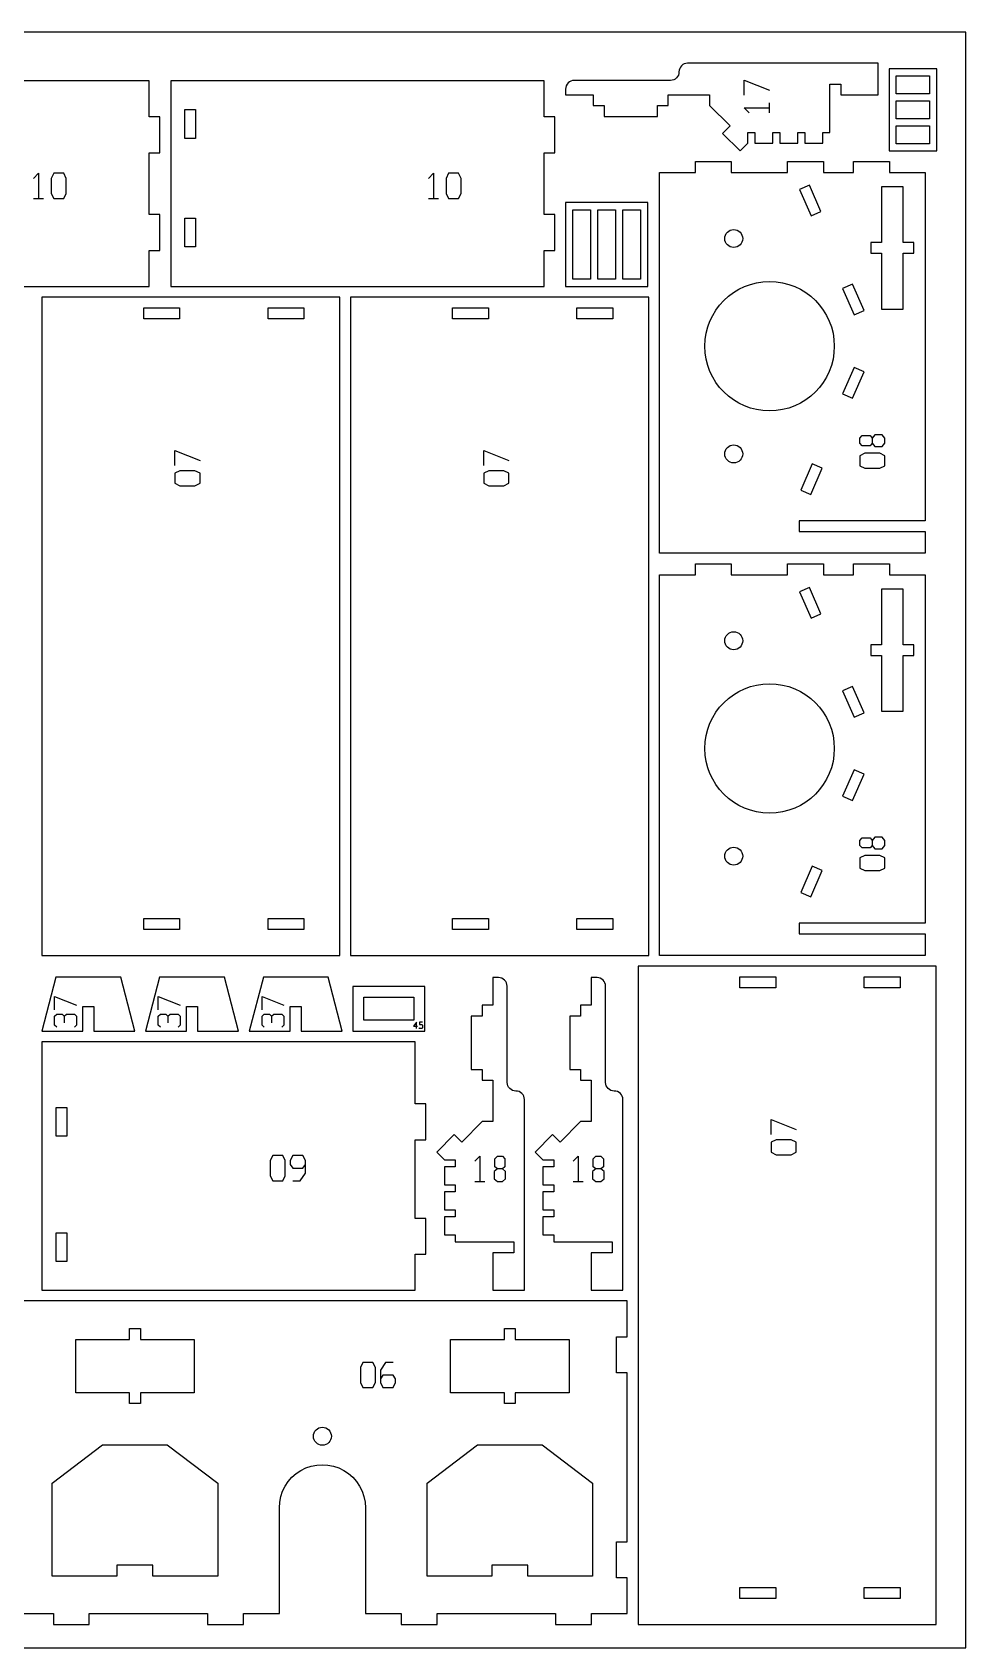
# Model space of a CAD drawing. Header units: millimetres. Extents: x 0 to 450, y 0 to 450.
# Drawn here: x 190 to 450, y 0 to 450 of the extents above; entities that cross this region are included whole.
import ezdxf

# ---------------------------------------------------------------- set-up
doc = ezdxf.new("R2010")
doc.units = ezdxf.units.MM
for name, color, linetype in [('CUT', 1, 'Continuous'), ('ENGRAVE', 5, 'Continuous'), ('SHEET', 8, 'Continuous')]:
    doc.layers.add(name, color=color, linetype=linetype)

msp = doc.modelspace()

# ---------------------------------------------------------------- linework, layer by layer
at = {"layer": 'CUT'}
for p, q in [((371.62, 441.22), (371.21, 440.99)), ((372.07, 441.35), (371.62, 441.22)), ((372.54, 441.4), (372.07, 441.35)), ((425.64, 441.4), (372.54, 441.4)), ((425.64, 432.59), (425.64, 441.4)), ((340.5, 436.54), (340.05, 436.4)), ((340.97, 436.59), (340.5, 436.54)), ((367.74, 436.59), (340.97, 436.59)), ((368.21, 436.63), (367.74, 436.59)), ((368.66, 436.77), (368.21, 436.63)), ((369.08, 436.99), (368.66, 436.77)), ((369.44, 437.29), (369.08, 436.99)), ((369.74, 437.65), (369.44, 437.29)), ((369.96, 438.07), (369.74, 437.65)), ((370.1, 438.52), (369.96, 438.07)), ((370.14, 438.99), (370.1, 438.52)), ((370.19, 439.47), (370.14, 438.99)), ((370.14, 439), (370.14, 438.99)), ((370.33, 439.92), (370.19, 439.47)), ((370.55, 440.33), (370.33, 439.92)), ((370.85, 440.7), (370.55, 440.33)), ((371.21, 440.99), (370.85, 440.7)), ((441.93, 439.85), (428.64, 439.85)), ((428.64, 439.85), (428.64, 416.97)), ((430.64, 437.85), (439.93, 437.85)), ((430.64, 432.89), (430.64, 437.85)), ((439.93, 437.85), (439.93, 432.89)), ((441.93, 416.97), (441.93, 439.85)), ((222.56, 436.47), (118.55, 436.47)), ((222.56, 426.47), (222.56, 436.47)), ((228.56, 436.47), (228.56, 379.22)), ((332.56, 436.47), (228.56, 436.47)), ((332.56, 426.47), (332.56, 436.47)), ((338.61, 434.66), (338.57, 434.19)), ((338.57, 434.19), (338.57, 432.59)), ((338.57, 432.59), (346.27, 432.59)), ((338.75, 435.11), (338.61, 434.66)), ((338.97, 435.52), (338.75, 435.11)), ((339.27, 435.88), (338.97, 435.52)), ((339.63, 436.18), (339.27, 435.88)), ((340.05, 436.4), (339.63, 436.18)), ((346.27, 432.59), (346.27, 429.59)), ((367.14, 432.59), (378.63, 432.59)), ((367.14, 429.59), (367.14, 432.59)), ((378.63, 432.59), (378.63, 429.59)), ((412.19, 435.59), (415.19, 435.59)), ((412.19, 422.11), (412.19, 435.59)), ((415.19, 435.59), (415.19, 432.59)), ((415.19, 432.59), (425.64, 432.59)), ((439.93, 432.89), (430.64, 432.89)), ((232.51, 420.46), (232.51, 428.47)), ((232.51, 428.47), (235.51, 428.47)), ((235.51, 428.47), (235.51, 420.46)), ((346.27, 429.59), (349.27, 429.59)), ((349.27, 429.59), (349.27, 426.59)), ((364.14, 429.59), (367.14, 429.59)), ((364.14, 426.59), (364.14, 429.59)), ((378.63, 429.59), (384.4, 423.92)), ((430.64, 430.89), (439.93, 430.89)), ((430.64, 425.93), (430.64, 430.89)), ((439.93, 430.89), (439.93, 425.93)), ((225.56, 426.47), (222.56, 426.47)), ((225.56, 416.46), (225.56, 426.47)), ((335.57, 426.47), (332.56, 426.47)), ((335.57, 416.46), (335.57, 426.47)), ((349.27, 426.59), (364.14, 426.59)), ((384.4, 423.92), (382.3, 421.78)), ((439.93, 425.93), (430.64, 425.93)), ((430.64, 423.93), (439.93, 423.93)), ((430.64, 418.97), (430.64, 423.93)), ((439.93, 423.93), (439.93, 418.97)), ((235.51, 420.46), (232.51, 420.46)), ((382.3, 421.78), (387.2, 416.97)), ((387.2, 416.97), (389.3, 419.11)), ((389.3, 422.11), (391.3, 422.11)), ((389.3, 419.11), (389.3, 422.11)), ((391.3, 422.11), (391.3, 419.11)), ((391.3, 419.11), (396.27, 419.11)), ((396.27, 422.11), (398.27, 422.11)), ((396.27, 419.11), (396.27, 422.11)), ((398.27, 422.11), (398.27, 419.11)), ((398.27, 419.11), (403.23, 419.11)), ((403.23, 422.11), (405.23, 422.11)), ((403.23, 419.11), (403.23, 422.11)), ((405.23, 422.11), (405.23, 419.11)), ((405.23, 419.11), (410.19, 419.11)), ((410.19, 422.11), (412.19, 422.11)), ((410.19, 419.11), (410.19, 422.11)), ((439.93, 418.97), (430.64, 418.97)), ((222.56, 399.22), (222.56, 416.46)), ((222.56, 416.46), (225.56, 416.46)), ((332.56, 399.22), (332.56, 416.46)), ((332.56, 416.46), (335.57, 416.46)), ((428.64, 416.97), (441.93, 416.97)), ((364.7, 410.97), (374.7, 410.97)), ((364.7, 304.91), (364.7, 410.97)), ((374.7, 413.97), (384.7, 413.97)), ((374.7, 410.97), (374.7, 413.97)), ((384.7, 413.97), (384.7, 410.97)), ((384.7, 410.97), (400.36, 410.97)), ((400.36, 413.97), (410.37, 413.97)), ((400.36, 410.97), (400.36, 413.97)), ((410.37, 413.97), (410.37, 410.97)), ((410.37, 410.97), (418.74, 410.97)), ((418.74, 413.97), (428.75, 413.97)), ((418.74, 410.97), (418.74, 413.97)), ((428.75, 413.97), (428.75, 410.97)), ((428.75, 410.97), (438.75, 410.97)), ((438.75, 410.97), (438.75, 313.92)), ((406.49, 407.4), (403.74, 406.21)), ((403.74, 406.21), (406.93, 398.87)), ((409.68, 400.07), (406.49, 407.4)), ((432.54, 406.97), (426.57, 406.97)), ((426.57, 406.97), (426.57, 391.45)), ((432.54, 391.45), (432.54, 406.97)), ((361.45, 402.56), (338.57, 402.56)), ((338.57, 402.56), (338.57, 379.22)), ((340.57, 400.56), (345.53, 400.56)), ((340.57, 381.22), (340.57, 400.56)), ((345.53, 400.56), (345.53, 381.22)), ((347.53, 400.56), (352.49, 400.56)), ((347.53, 381.22), (347.53, 400.56)), ((352.49, 400.56), (352.49, 381.22)), ((354.49, 400.56), (359.45, 400.56)), ((354.49, 381.22), (354.49, 400.56)), ((359.45, 400.56), (359.45, 381.22)), ((361.45, 379.22), (361.45, 402.56)), ((225.56, 399.22), (222.56, 399.22)), ((225.56, 389.22), (225.56, 399.22)), ((232.51, 390.22), (232.51, 398.22)), ((232.51, 398.22), (235.51, 398.22)), ((235.51, 398.22), (235.51, 390.22)), ((335.57, 399.22), (332.56, 399.22)), ((335.57, 389.22), (335.57, 399.22)), ((406.93, 398.87), (409.68, 400.07)), ((222.56, 379.22), (222.56, 389.22)), ((222.56, 389.22), (225.56, 389.22)), ((235.51, 390.22), (232.51, 390.22)), ((332.56, 379.22), (332.56, 389.22)), ((332.56, 389.22), (335.57, 389.22)), ((426.57, 391.45), (423.57, 391.45)), ((423.57, 391.45), (423.57, 388.45)), ((423.57, 388.45), (426.57, 388.45)), ((426.57, 388.45), (426.57, 372.92)), ((435.54, 391.45), (432.54, 391.45)), ((432.54, 388.45), (435.54, 388.45)), ((432.54, 372.92), (432.54, 388.45)), ((435.54, 388.45), (435.54, 391.45)), ((118.55, 379.22), (222.56, 379.22)), ((228.56, 379.22), (332.56, 379.22)), ((338.57, 379.22), (361.45, 379.22)), ((345.53, 381.22), (340.57, 381.22)), ((352.49, 381.22), (347.53, 381.22)), ((359.45, 381.22), (354.49, 381.22)), ((418.49, 379.82), (415.73, 378.62)), ((415.73, 378.62), (418.92, 371.28)), ((421.68, 372.48), (418.49, 379.82)), ((275.68, 376.22), (192.66, 376.22)), ((192.66, 376.22), (192.66, 192.86)), ((275.68, 192.86), (275.68, 376.22)), ((361.7, 376.22), (278.68, 376.22)), ((278.68, 376.22), (278.68, 192.86)), ((361.7, 192.86), (361.7, 376.22)), ((221.04, 373.22), (231.04, 373.22)), ((221.04, 370.22), (221.04, 373.22)), ((231.04, 370.22), (221.04, 370.22)), ((231.04, 373.22), (231.04, 370.22)), ((255.66, 373.22), (265.66, 373.22)), ((255.66, 370.22), (255.66, 373.22)), ((265.66, 370.22), (255.66, 370.22)), ((265.66, 373.22), (265.66, 370.22)), ((307.06, 373.22), (317.06, 373.22)), ((307.06, 370.22), (307.06, 373.22)), ((317.06, 370.22), (307.06, 370.22)), ((317.06, 373.22), (317.06, 370.22)), ((341.68, 373.22), (351.68, 373.22)), ((341.68, 370.22), (341.68, 373.22)), ((351.68, 370.22), (341.68, 370.22)), ((351.68, 373.22), (351.68, 370.22)), ((418.92, 371.28), (421.68, 372.48)), ((426.57, 372.92), (432.54, 372.92)), ((418.92, 356.6), (415.73, 349.27)), ((421.68, 355.41), (418.92, 356.6)), ((418.49, 348.07), (421.68, 355.41)), ((415.73, 349.27), (418.49, 348.07)), ((407.26, 329.79), (404.07, 322.45)), ((406.83, 321.25), (410.02, 328.59)), ((410.02, 328.59), (407.26, 329.79)), ((404.07, 322.45), (406.83, 321.25)), ((438.75, 313.92), (403.64, 313.92)), ((403.64, 313.92), (403.64, 310.92)), ((403.64, 310.92), (438.75, 310.92)), ((438.75, 310.92), (438.75, 304.91)), ((438.75, 304.91), (364.7, 304.91)), ((374.7, 301.91), (384.7, 301.91)), ((374.7, 298.91), (374.7, 301.91)), ((384.7, 301.91), (384.7, 298.91)), ((400.36, 301.91), (410.37, 301.91)), ((400.36, 298.91), (400.36, 301.91)), ((410.37, 301.91), (410.37, 298.91)), ((418.74, 301.91), (428.75, 301.91)), ((418.74, 298.91), (418.74, 301.91)), ((428.75, 301.91), (428.75, 298.91)), ((364.7, 298.91), (374.7, 298.91)), ((364.7, 192.86), (364.7, 298.91)), ((384.7, 298.91), (400.36, 298.91)), ((410.37, 298.91), (418.74, 298.91)), ((428.75, 298.91), (438.75, 298.91)), ((438.75, 298.91), (438.75, 201.86)), ((406.49, 295.35), (403.74, 294.15)), ((403.74, 294.15), (406.93, 286.81)), ((409.68, 288.01), (406.49, 295.35)), ((432.54, 294.91), (426.57, 294.91)), ((426.57, 294.91), (426.57, 279.39)), ((432.54, 279.39), (432.54, 294.91)), ((406.93, 286.81), (409.68, 288.01)), ((426.57, 279.39), (423.57, 279.39)), ((423.57, 279.39), (423.57, 276.39)), ((435.54, 279.39), (432.54, 279.39)), ((435.54, 276.39), (435.54, 279.39)), ((423.57, 276.39), (426.57, 276.39)), ((426.57, 276.39), (426.57, 260.87)), ((432.54, 276.39), (435.54, 276.39)), ((432.54, 260.87), (432.54, 276.39)), ((418.49, 267.76), (415.73, 266.56)), ((415.73, 266.56), (418.92, 259.23)), ((421.68, 260.42), (418.49, 267.76)), ((418.92, 259.23), (421.68, 260.42)), ((426.57, 260.87), (432.54, 260.87)), ((418.92, 244.55), (415.73, 237.21)), ((418.49, 236.02), (421.68, 243.35)), ((421.68, 243.35), (418.92, 244.55)), ((415.73, 237.21), (418.49, 236.02)), ((407.26, 217.73), (404.07, 210.4)), ((406.83, 209.2), (410.02, 216.54)), ((410.02, 216.54), (407.26, 217.73)), ((404.07, 210.4), (406.83, 209.2)), ((221.04, 203.1), (231.04, 203.1)), ((221.04, 200.1), (221.04, 203.1)), ((231.04, 203.1), (231.04, 200.1)), ((255.66, 203.1), (265.66, 203.1)), ((255.66, 200.1), (255.66, 203.1)), ((265.66, 203.1), (265.66, 200.1)), ((307.06, 203.1), (317.06, 203.1)), ((307.06, 200.1), (307.06, 203.1)), ((317.06, 203.1), (317.06, 200.1)), ((341.68, 203.1), (351.68, 203.1)), ((341.68, 200.1), (341.68, 203.1)), ((351.68, 203.1), (351.68, 200.1)), ((231.04, 200.1), (221.04, 200.1)), ((265.66, 200.1), (255.66, 200.1)), ((317.06, 200.1), (307.06, 200.1)), ((351.68, 200.1), (341.68, 200.1)), ((438.75, 201.86), (403.64, 201.86)), ((403.64, 201.86), (403.64, 198.86)), ((403.64, 198.86), (438.75, 198.86)), ((438.75, 198.86), (438.75, 192.86)), ((192.66, 192.86), (275.68, 192.86)), ((278.68, 192.86), (361.7, 192.86)), ((441.76, 189.86), (358.74, 189.86)), ((358.74, 189.86), (358.74, 6.5)), ((438.75, 192.86), (364.7, 192.86)), ((441.76, 6.5), (441.76, 189.86)), ((196.58, 186.75), (192.66, 171.79)), ((214.62, 186.75), (196.58, 186.75)), ((218.54, 171.79), (214.62, 186.75)), ((225.47, 186.75), (221.54, 171.79)), ((243.5, 186.75), (225.47, 186.75)), ((247.43, 171.79), (243.5, 186.75)), ((254.36, 186.75), (250.43, 171.79)), ((272.39, 186.75), (254.36, 186.75)), ((276.31, 171.79), (272.39, 186.75)), ((318.28, 186.66), (318.28, 178.95)), ((319.88, 186.66), (318.28, 186.66)), ((320.35, 186.61), (319.88, 186.66)), ((320.8, 186.47), (320.35, 186.61)), ((321.21, 186.25), (320.8, 186.47)), ((321.58, 185.95), (321.21, 186.25)), ((321.88, 185.59), (321.58, 185.95)), ((322.1, 185.17), (321.88, 185.59)), ((322.23, 184.72), (322.1, 185.17)), ((322.28, 184.25), (322.23, 184.72)), ((345.71, 186.66), (345.71, 178.95)), ((347.31, 186.66), (345.71, 186.66)), ((347.78, 186.61), (347.31, 186.66)), ((348.23, 186.47), (347.78, 186.61)), ((348.64, 186.25), (348.23, 186.47)), ((349.01, 185.95), (348.64, 186.25)), ((349.31, 185.59), (349.01, 185.95)), ((349.53, 185.17), (349.31, 185.59)), ((349.66, 184.72), (349.53, 185.17)), ((349.71, 184.25), (349.66, 184.72)), ((387.12, 186.86), (397.12, 186.86)), ((387.12, 183.86), (387.12, 186.86)), ((397.12, 186.86), (397.12, 183.86)), ((421.74, 186.86), (431.74, 186.86)), ((421.74, 183.86), (421.74, 186.86)), ((431.74, 186.86), (431.74, 183.86)), ((279.31, 184.22), (279.31, 171.79)), ((299.32, 184.22), (279.31, 184.22)), ((282.32, 174.79), (282.32, 181.22)), ((282.32, 181.22), (296.32, 181.22)), ((296.32, 181.22), (296.32, 174.79)), ((299.32, 171.79), (299.32, 184.22)), ((322.28, 157.48), (322.28, 184.25)), ((349.71, 157.48), (349.71, 184.25)), ((397.12, 183.86), (387.12, 183.86)), ((431.74, 183.86), (421.74, 183.86)), ((204.1, 178.65), (207.1, 178.65)), ((204.1, 171.79), (204.1, 178.65)), ((207.1, 178.65), (207.1, 171.79)), ((232.99, 178.65), (235.99, 178.65)), ((232.99, 171.79), (232.99, 178.65)), ((235.99, 178.65), (235.99, 171.79)), ((261.87, 178.65), (264.87, 178.65)), ((261.87, 171.79), (261.87, 178.65)), ((264.87, 178.65), (264.87, 171.79)), ((312.28, 175.95), (312.28, 161.08)), ((315.28, 175.95), (312.28, 175.95)), ((315.28, 178.95), (315.28, 175.95)), ((318.28, 178.95), (315.28, 178.95)), ((339.71, 175.95), (339.71, 161.08)), ((342.71, 175.95), (339.71, 175.95)), ((342.71, 178.95), (342.71, 175.95)), ((345.71, 178.95), (342.71, 178.95)), ((192.66, 171.79), (204.1, 171.79)), ((207.1, 171.79), (218.54, 171.79)), ((221.54, 171.79), (232.99, 171.79)), ((235.99, 171.79), (247.43, 171.79)), ((250.43, 171.79), (261.87, 171.79)), ((264.87, 171.79), (276.31, 171.79)), ((279.31, 171.79), (299.32, 171.79)), ((296.32, 174.79), (282.32, 174.79)), ((192.66, 168.79), (192.66, 99.58)), ((296.66, 168.79), (192.66, 168.79)), ((296.66, 151.52), (296.66, 168.79)), ((312.28, 161.08), (315.28, 161.08)), ((315.28, 161.08), (315.28, 158.08)), ((315.28, 158.08), (318.28, 158.08)), ((318.28, 158.08), (318.28, 146.6)), ((339.71, 161.08), (342.71, 161.08)), ((342.71, 161.08), (342.71, 158.08)), ((342.71, 158.08), (345.71, 158.08)), ((345.71, 158.08), (345.71, 146.6)), ((322.33, 157.01), (322.28, 157.48)), ((322.46, 156.56), (322.33, 157.01)), ((322.69, 156.15), (322.46, 156.56)), ((322.98, 155.78), (322.69, 156.15)), ((323.35, 155.48), (322.98, 155.78)), ((323.76, 155.26), (323.35, 155.48)), ((324.21, 155.13), (323.76, 155.26)), ((324.69, 155.03), (324.21, 155.13)), ((325.16, 155.03), (324.69, 155.03)), ((325.61, 154.9), (325.16, 155.03)), ((326.03, 154.67), (325.61, 154.9)), ((326.39, 154.38), (326.03, 154.67)), ((326.69, 154.01), (326.39, 154.38)), ((326.91, 153.6), (326.69, 154.01)), ((327.05, 153.15), (326.91, 153.6)), ((327.09, 152.68), (327.05, 153.15)), ((349.76, 157.01), (349.71, 157.48)), ((349.89, 156.56), (349.76, 157.01)), ((350.12, 156.15), (349.89, 156.56)), ((350.41, 155.78), (350.12, 156.15)), ((350.78, 155.48), (350.41, 155.78)), ((351.19, 155.26), (350.78, 155.48)), ((351.64, 155.13), (351.19, 155.26)), ((352.12, 155.03), (351.64, 155.13)), ((352.59, 155.03), (352.12, 155.03)), ((353.04, 154.9), (352.59, 155.03)), ((353.46, 154.67), (353.04, 154.9)), ((353.82, 154.38), (353.46, 154.67)), ((354.12, 154.01), (353.82, 154.38)), ((354.34, 153.6), (354.12, 154.01)), ((354.48, 153.15), (354.34, 153.6)), ((354.52, 152.68), (354.48, 153.15)), ((196.61, 142.52), (196.61, 150.52)), ((196.61, 150.52), (199.61, 150.52)), ((199.61, 150.52), (199.61, 142.52)), ((299.66, 151.52), (296.66, 151.52)), ((299.66, 141.52), (299.66, 151.52)), ((327.09, 99.58), (327.09, 152.68)), ((354.52, 99.58), (354.52, 152.68)), ((315.28, 146.6), (309.61, 140.82)), ((318.28, 146.6), (315.28, 146.6)), ((342.71, 146.6), (337.04, 140.82)), ((345.71, 146.6), (342.71, 146.6)), ((199.61, 142.52), (196.61, 142.52)), ((296.66, 119.58), (296.66, 141.52)), ((296.66, 141.52), (299.66, 141.52)), ((307.47, 142.92), (302.66, 138.02)), ((309.61, 140.82), (307.47, 142.92)), ((334.9, 142.92), (330.09, 138.02)), ((337.04, 140.82), (334.9, 142.92)), ((302.66, 138.02), (304.8, 135.92)), ((304.8, 135.92), (307.81, 135.92)), ((307.81, 135.92), (307.81, 133.92)), ((330.09, 138.02), (332.23, 135.92)), ((332.23, 135.92), (335.24, 135.92)), ((335.24, 135.92), (335.24, 133.92)), ((304.8, 133.92), (304.8, 128.96)), ((307.81, 133.92), (304.8, 133.92)), ((332.23, 133.92), (332.23, 128.96)), ((335.24, 133.92), (332.23, 133.92)), ((304.8, 128.96), (307.81, 128.96)), ((304.8, 126.96), (304.8, 121.99)), ((307.81, 126.96), (304.8, 126.96)), ((307.81, 128.96), (307.81, 126.96)), ((332.23, 128.96), (335.24, 128.96)), ((332.23, 126.96), (332.23, 121.99)), ((335.24, 126.96), (332.23, 126.96)), ((335.24, 128.96), (335.24, 126.96)), ((304.8, 121.99), (307.81, 121.99)), ((307.81, 121.99), (307.81, 119.99)), ((332.23, 121.99), (335.24, 121.99)), ((335.24, 121.99), (335.24, 119.99)), ((299.66, 119.58), (296.66, 119.58)), ((299.66, 109.58), (299.66, 119.58)), ((304.8, 119.99), (304.8, 115.03)), ((307.81, 119.99), (304.8, 119.99)), ((332.23, 119.99), (332.23, 115.03)), ((335.24, 119.99), (332.23, 119.99)), ((196.61, 107.58), (196.61, 115.58)), ((196.61, 115.58), (199.61, 115.58)), ((199.61, 115.58), (199.61, 107.58)), ((304.8, 115.03), (307.81, 115.03)), ((307.81, 115.03), (307.81, 113.03)), ((307.81, 113.03), (324.09, 113.03)), ((324.09, 113.03), (324.09, 110.03)), ((332.23, 115.03), (335.24, 115.03)), ((335.24, 115.03), (335.24, 113.03)), ((335.24, 113.03), (351.52, 113.03)), ((351.52, 113.03), (351.52, 110.03)), ((296.66, 99.58), (296.66, 109.58)), ((296.66, 109.58), (299.66, 109.58)), ((318.28, 110.03), (318.28, 99.58)), ((324.09, 110.03), (318.28, 110.03)), ((345.71, 110.03), (345.71, 99.58)), ((351.52, 110.03), (345.71, 110.03)), ((199.61, 107.58), (196.61, 107.58)), ((192.66, 99.58), (296.66, 99.58)), ((318.28, 99.58), (327.09, 99.58)), ((345.71, 99.58), (354.52, 99.58)), ((355.74, 96.58), (182.62, 96.58)), ((355.74, 86.58), (355.74, 96.58)), ((202.09, 71), (202.09, 85.88)), ((202.09, 85.88), (217.1, 85.88)), ((217.1, 85.88), (217.1, 88.88)), ((217.1, 88.88), (220.1, 88.88)), ((220.1, 88.88), (220.1, 85.88)), ((220.1, 85.88), (235.1, 85.88)), ((235.1, 85.88), (235.1, 71)), ((306.51, 71), (306.51, 85.88)), ((306.51, 85.88), (321.52, 85.88)), ((321.52, 85.88), (321.52, 88.88)), ((321.52, 88.88), (324.52, 88.88)), ((324.52, 88.88), (324.52, 85.88)), ((324.52, 85.88), (339.52, 85.88)), ((339.52, 85.88), (339.52, 71)), ((352.74, 76.57), (352.74, 86.58)), ((352.74, 86.58), (355.74, 86.58)), ((355.74, 76.57), (352.74, 76.57)), ((355.74, 29.5), (355.74, 76.57)), ((217.1, 71), (202.09, 71)), ((217.1, 68), (217.1, 71)), ((220.1, 68), (217.1, 68)), ((220.1, 71), (220.1, 68)), ((235.1, 71), (220.1, 71)), ((321.52, 71), (306.51, 71)), ((321.52, 68), (321.52, 71)), ((324.52, 68), (321.52, 68)), ((324.52, 71), (324.52, 68)), ((339.52, 71), (324.52, 71)), ((195.54, 45.84), (209.58, 56.52)), ((209.58, 56.52), (227.61, 56.52)), ((227.61, 56.52), (241.66, 45.84)), ((299.96, 45.84), (314, 56.52)), ((314, 56.52), (332.03, 56.52)), ((332.03, 56.52), (346.08, 45.84)), ((264.82, 49.36), (266.22, 50.06)), ((266.22, 50.06), (267.71, 50.56)), ((267.71, 50.56), (269.24, 50.87)), ((269.24, 50.87), (270.81, 50.97)), ((270.81, 50.97), (272.37, 50.87)), ((272.37, 50.87), (273.91, 50.56)), ((273.91, 50.56), (275.39, 50.06)), ((275.39, 50.06), (276.79, 49.36)), ((195.54, 19.95), (195.54, 45.84)), ((241.66, 45.84), (241.66, 19.95)), ((260.44, 44.98), (261.31, 46.28)), ((261.31, 46.28), (262.34, 47.46)), ((262.34, 47.46), (263.52, 48.49)), ((263.52, 48.49), (264.82, 49.36)), ((276.79, 49.36), (278.1, 48.49)), ((278.1, 48.49), (279.27, 47.46)), ((279.27, 47.46), (280.31, 46.28)), ((280.31, 46.28), (281.18, 44.98)), ((299.96, 19.95), (299.96, 45.84)), ((346.08, 45.84), (346.08, 19.95)), ((258.83, 38.99), (258.93, 40.56)), ((258.93, 40.56), (259.24, 42.09)), ((259.24, 42.09), (259.74, 43.58)), ((259.74, 43.58), (260.44, 44.98)), ((281.18, 44.98), (281.87, 43.58)), ((281.87, 43.58), (282.37, 42.09)), ((282.37, 42.09), (282.68, 40.56)), ((282.68, 40.56), (282.78, 38.99)), ((258.83, 9.5), (258.83, 38.99)), ((282.78, 38.99), (282.78, 9.5)), ((352.74, 19.5), (352.74, 29.5)), ((352.74, 29.5), (355.74, 29.5)), ((213.59, 22.95), (213.59, 19.95)), ((223.6, 22.95), (213.59, 22.95)), ((223.6, 19.95), (223.6, 22.95)), ((318.02, 22.95), (318.02, 19.95)), ((328.02, 22.95), (318.02, 22.95)), ((328.02, 19.95), (328.02, 22.95)), ((213.59, 19.95), (195.54, 19.95)), ((241.66, 19.95), (223.6, 19.95)), ((318.02, 19.95), (299.96, 19.95)), ((346.08, 19.95), (328.02, 19.95)), ((355.74, 19.5), (352.74, 19.5)), ((355.74, 9.5), (355.74, 19.5)), ((387.12, 16.74), (397.12, 16.74)), ((387.12, 13.74), (387.12, 16.74)), ((397.12, 13.74), (387.12, 13.74)), ((397.12, 16.74), (397.12, 13.74)), ((421.74, 16.74), (431.74, 16.74)), ((421.74, 13.74), (421.74, 16.74)), ((431.74, 13.74), (421.74, 13.74)), ((431.74, 16.74), (431.74, 13.74)), ((185.62, 9.5), (195.88, 9.5)), ((195.88, 9.5), (195.88, 6.5)), ((205.88, 6.5), (205.88, 9.5)), ((205.88, 9.5), (238.83, 9.5)), ((238.83, 9.5), (238.83, 6.5)), ((248.83, 6.5), (248.83, 9.5)), ((248.83, 9.5), (258.83, 9.5)), ((282.78, 9.5), (292.78, 9.5)), ((292.78, 9.5), (292.78, 6.5)), ((302.79, 6.5), (302.79, 9.5)), ((302.79, 9.5), (335.73, 9.5)), ((335.73, 9.5), (335.73, 6.5)), ((345.73, 6.5), (345.73, 9.5)), ((345.73, 9.5), (355.74, 9.5)), ((195.88, 6.5), (205.88, 6.5)), ((238.83, 6.5), (248.83, 6.5)), ((292.78, 6.5), (302.79, 6.5)), ((335.73, 6.5), (345.73, 6.5)), ((358.74, 6.5), (441.76, 6.5))]:
    msp.add_line(p, q, dxfattribs=at)
for centre, radius in [((385.38, 392.55), 2.5), ((395.38, 362.55), 18.03), ((385.38, 332.55), 2.5), ((385.38, 280.5), 2.5), ((395.38, 250.5), 18.03), ((385.38, 220.5), 2.5), ((270.81, 58.9), 2.5)]:
    msp.add_circle(centre, radius, dxfattribs=at)
at = {"layer": 'ENGRAVE'}
for p, q in [((388.33, 432.45), (388.33, 436.65)), ((388.33, 436.65), (395.33, 433.85)), ((389.73, 427.55), (388.33, 428.95)), ((388.33, 428.95), (395.33, 428.95)), ((395.33, 427.55), (395.33, 430.35)), ((190.36, 409.32), (191.76, 410.72)), ((191.76, 410.72), (191.76, 403.72)), ((195.96, 410.72), (195.26, 409.32)), ((198.76, 410.72), (195.96, 410.72)), ((199.46, 409.32), (198.76, 410.72)), ((300.36, 409.32), (301.76, 410.72)), ((301.76, 410.72), (301.76, 403.72)), ((305.96, 410.72), (305.26, 409.32)), ((308.76, 410.72), (305.96, 410.72)), ((309.46, 409.32), (308.76, 410.72)), ((195.26, 409.32), (195.26, 405.12)), ((195.26, 405.12), (195.96, 403.72)), ((198.76, 403.72), (199.46, 405.12)), ((199.46, 405.12), (199.46, 409.32)), ((305.26, 409.32), (305.26, 405.12)), ((305.26, 405.12), (305.96, 403.72)), ((308.76, 403.72), (309.46, 405.12)), ((309.46, 405.12), (309.46, 409.32)), ((190.36, 403.72), (193.16, 403.72)), ((195.96, 403.72), (198.76, 403.72)), ((300.36, 403.72), (303.16, 403.72)), ((305.96, 403.72), (308.76, 403.72)), ((420.48, 336.94), (421.18, 337.64)), ((421.18, 337.64), (423.42, 337.64)), ((423.42, 337.64), (423.98, 336.94)), ((424.68, 337.85), (423.98, 336.94)), ((426.78, 337.85), (424.68, 337.85)), ((427.48, 336.94), (426.78, 337.85)), ((229.72, 329.28), (229.72, 333.48)), ((229.72, 333.48), (236.72, 330.68)), ((315.75, 329.28), (315.75, 333.48)), ((315.75, 333.48), (322.75, 330.68)), ((420.48, 335.54), (420.48, 336.94)), ((421.18, 334.84), (420.48, 335.54)), ((423.42, 334.84), (421.18, 334.84)), ((423.98, 335.54), (423.42, 334.84)), ((423.98, 336.94), (423.98, 335.54)), ((423.98, 335.54), (424.68, 334.63)), ((424.68, 334.63), (426.78, 334.63)), ((426.78, 334.63), (427.48, 335.54)), ((427.48, 335.54), (427.48, 336.94)), ((421.88, 332.74), (420.48, 332.04)), ((420.48, 332.04), (420.48, 329.24)), ((420.48, 329.24), (421.88, 328.54)), ((426.08, 332.74), (421.88, 332.74)), ((421.88, 328.54), (426.08, 328.54)), ((427.48, 332.04), (426.08, 332.74)), ((426.08, 328.54), (427.48, 329.24)), ((427.48, 329.24), (427.48, 332.04)), ((231.12, 327.88), (229.72, 327.18)), ((229.72, 327.18), (229.72, 324.38)), ((229.72, 324.38), (231.12, 323.68)), ((235.32, 327.88), (231.12, 327.88)), ((236.72, 327.18), (235.32, 327.88)), ((235.32, 323.68), (236.72, 324.38)), ((236.72, 324.38), (236.72, 327.18)), ((317.15, 327.88), (315.75, 327.18)), ((315.75, 327.18), (315.75, 324.38)), ((315.75, 324.38), (317.15, 323.68)), ((321.35, 327.88), (317.15, 327.88)), ((322.75, 327.18), (321.35, 327.88)), ((321.35, 323.68), (322.75, 324.38)), ((322.75, 324.38), (322.75, 327.18)), ((231.12, 323.68), (235.32, 323.68)), ((317.15, 323.68), (321.35, 323.68)), ((420.48, 224.89), (421.18, 225.59)), ((421.18, 225.59), (423.42, 225.59)), ((423.42, 225.59), (423.98, 224.89)), ((424.68, 225.8), (423.98, 224.89)), ((426.78, 225.8), (424.68, 225.8)), ((427.48, 224.89), (426.78, 225.8)), ((420.48, 223.49), (420.48, 224.89)), ((421.18, 222.79), (420.48, 223.49)), ((421.88, 220.69), (420.48, 219.99)), ((423.42, 222.79), (421.18, 222.79)), ((426.08, 220.69), (421.88, 220.69)), ((423.98, 223.49), (423.42, 222.79)), ((423.98, 224.89), (423.98, 223.49)), ((423.98, 223.49), (424.68, 222.58)), ((424.68, 222.58), (426.78, 222.58)), ((427.48, 219.99), (426.08, 220.69)), ((426.78, 222.58), (427.48, 223.49)), ((427.48, 223.49), (427.48, 224.89)), ((420.48, 219.99), (420.48, 217.19)), ((420.48, 217.19), (421.88, 216.49)), ((421.88, 216.49), (426.08, 216.49)), ((426.08, 216.49), (427.48, 217.19)), ((427.48, 217.19), (427.48, 219.99)), ((196.22, 177.73), (196.22, 181.4)), ((196.22, 181.4), (202.34, 178.95)), ((225.1, 177.73), (225.1, 181.4)), ((225.1, 181.4), (231.23, 178.95)), ((253.99, 177.73), (253.99, 181.4)), ((253.99, 181.4), (260.11, 178.95)), ((196.22, 175.89), (196.83, 176.5)), ((196.22, 173.44), (196.22, 175.89)), ((196.83, 176.5), (198.3, 176.5)), ((198.3, 176.5), (198.91, 175.89)), ((198.91, 175.89), (199.52, 176.5)), ((198.91, 175.89), (198.91, 174.05)), ((199.52, 176.5), (201.73, 176.5)), ((201.73, 176.5), (202.34, 175.89)), ((202.34, 175.89), (202.34, 173.44)), ((225.1, 175.89), (225.71, 176.5)), ((225.1, 173.44), (225.1, 175.89)), ((225.71, 176.5), (227.18, 176.5)), ((227.18, 176.5), (227.8, 175.89)), ((227.8, 175.89), (228.41, 176.5)), ((227.8, 175.89), (227.8, 174.05)), ((228.41, 176.5), (230.61, 176.5)), ((230.61, 176.5), (231.23, 175.89)), ((231.23, 175.89), (231.23, 173.44)), ((253.99, 175.89), (254.6, 176.5)), ((253.99, 173.44), (253.99, 175.89)), ((254.6, 176.5), (256.07, 176.5)), ((256.07, 176.5), (256.68, 175.89)), ((256.68, 175.89), (257.29, 176.5)), ((256.68, 175.89), (256.68, 174.05)), ((257.29, 176.5), (259.5, 176.5)), ((259.5, 176.5), (260.11, 175.89)), ((260.11, 175.89), (260.11, 173.44)), ((196.83, 172.83), (196.22, 173.44)), ((202.34, 173.44), (201.73, 172.83)), ((225.71, 172.83), (225.1, 173.44)), ((231.23, 173.44), (230.61, 172.83)), ((254.6, 172.83), (253.99, 173.44)), ((260.11, 173.44), (259.5, 172.83)), ((297, 174.29), (296.18, 173.1)), ((296.18, 173.1), (297.28, 173.1)), ((297, 172.46), (297, 174.29)), ((297.83, 172.46), (297.64, 172.64)), ((298.74, 174.29), (297.83, 174.29)), ((297.83, 174.29), (297.83, 173.56)), ((297.83, 173.56), (298.56, 173.56)), ((298.56, 172.46), (297.83, 172.46)), ((298.56, 173.56), (298.74, 173.37)), ((298.74, 172.64), (298.56, 172.46)), ((298.74, 173.37), (298.74, 172.64)), ((395.8, 142.92), (395.8, 147.12)), ((395.8, 147.12), (402.8, 144.32)), ((397.2, 141.52), (395.8, 140.82)), ((395.8, 140.82), (395.8, 138.02)), ((401.4, 141.52), (397.2, 141.52)), ((402.8, 140.82), (401.4, 141.52)), ((402.8, 138.02), (402.8, 140.82)), ((256.96, 137.08), (256.26, 135.68)), ((256.26, 135.68), (256.26, 131.48)), ((259.76, 137.08), (256.96, 137.08)), ((260.46, 135.68), (259.76, 137.08)), ((260.46, 131.48), (260.46, 135.68)), ((262.56, 137.08), (261.86, 135.68)), ((261.86, 135.68), (261.86, 134.63)), ((265.36, 137.08), (262.56, 137.08)), ((266.06, 135.68), (265.36, 137.08)), ((266.06, 132.18), (266.06, 135.68)), ((313.25, 135.49), (314.65, 136.89)), ((314.65, 136.89), (314.65, 129.89)), ((318.85, 136.19), (319.55, 136.89)), ((318.85, 133.95), (318.85, 136.19)), ((319.55, 136.89), (320.95, 136.89)), ((320.95, 136.89), (321.65, 136.19)), ((321.65, 136.19), (321.65, 133.95)), ((340.68, 135.49), (342.08, 136.89)), ((342.08, 136.89), (342.08, 129.89)), ((346.28, 136.19), (346.98, 136.89)), ((346.28, 133.95), (346.28, 136.19)), ((346.98, 136.89), (348.38, 136.89)), ((348.38, 136.89), (349.08, 136.19)), ((349.08, 136.19), (349.08, 133.95)), ((395.8, 138.02), (397.2, 137.32)), ((397.2, 137.32), (401.4, 137.32)), ((401.4, 137.32), (402.8, 138.02)), ((256.26, 131.48), (256.96, 130.08)), ((259.76, 130.08), (260.46, 131.48)), ((261.86, 134.63), (262.56, 133.58)), ((262.56, 133.58), (265.36, 133.58)), ((264.66, 130.08), (266.06, 132.18)), ((265.36, 133.58), (266.06, 134.63)), ((319.55, 133.39), (318.64, 132.69)), ((318.64, 132.69), (318.64, 130.59)), ((318.64, 130.59), (319.55, 129.89)), ((319.55, 133.39), (318.85, 133.95)), ((320.95, 133.39), (319.55, 133.39)), ((321.65, 133.95), (320.95, 133.39)), ((321.86, 132.69), (320.95, 133.39)), ((320.95, 129.89), (321.86, 130.59)), ((321.86, 130.59), (321.86, 132.69)), ((346.98, 133.39), (346.07, 132.69)), ((346.07, 132.69), (346.07, 130.59)), ((346.07, 130.59), (346.98, 129.89)), ((346.98, 133.39), (346.28, 133.95)), ((348.38, 133.39), (346.98, 133.39)), ((349.08, 133.95), (348.38, 133.39)), ((349.29, 132.69), (348.38, 133.39)), ((348.38, 129.89), (349.29, 130.59)), ((349.29, 130.59), (349.29, 132.69)), ((256.96, 130.08), (259.76, 130.08)), ((262.56, 130.08), (264.66, 130.08)), ((313.25, 129.89), (316.05, 129.89)), ((319.55, 129.89), (320.95, 129.89)), ((340.68, 129.89), (343.48, 129.89)), ((346.98, 129.89), (348.38, 129.89)), ((282.09, 79.45), (281.39, 78.05)), ((281.39, 78.05), (281.39, 73.85)), ((284.89, 79.45), (282.09, 79.45)), ((285.59, 78.05), (284.89, 79.45)), ((285.59, 73.85), (285.59, 78.05)), ((288.39, 79.45), (286.99, 77.35)), ((286.99, 77.35), (286.99, 73.85)), ((290.49, 79.45), (288.39, 79.45)), ((281.39, 73.85), (282.09, 72.45)), ((282.09, 72.45), (284.89, 72.45)), ((284.89, 72.45), (285.59, 73.85)), ((287.69, 75.95), (286.99, 74.9)), ((286.99, 73.85), (287.69, 72.45)), ((290.49, 75.95), (287.69, 75.95)), ((287.69, 72.45), (290.49, 72.45)), ((291.19, 74.9), (290.49, 75.95)), ((290.49, 72.45), (291.19, 73.85)), ((291.19, 73.85), (291.19, 74.9))]:
    msp.add_line(p, q, dxfattribs=at)
at = {"layer": 'SHEET'}
for p, q in [((450, 450), (0, 450)), ((450, 0), (450, 450)), ((0, 0), (450, 0))]:
    msp.add_line(p, q, dxfattribs=at)

doc.saveas('drawing.dxf')
